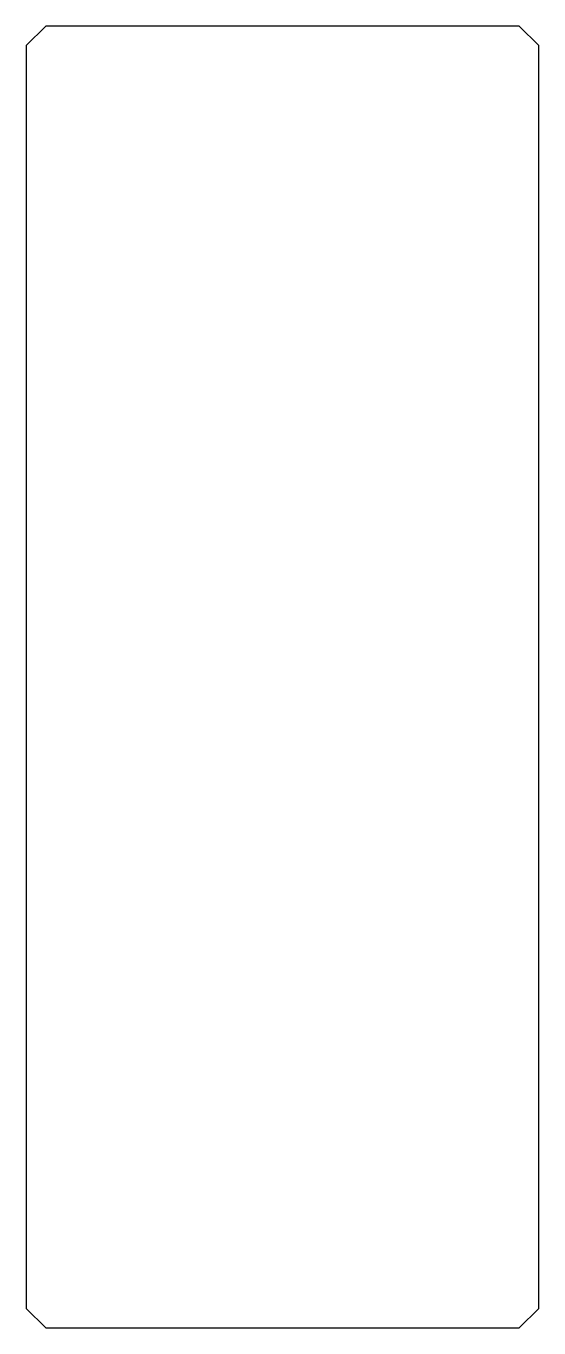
# Model space of a CAD drawing. Header units: millimetres. Extents: x -26 to 26, y -66 to 66.
import ezdxf

# ---------------------------------------------------------------- set-up
doc = ezdxf.new("R2010")
doc.units = ezdxf.units.MM

msp = doc.modelspace()

# ---------------------------------------------------------------- linework, layer by layer
msp.add_lwpolyline([(-24.1327, -66.3893), (24.1327, -66.3893), (26.1327, -64.3893), (26.1327, 64.3893), (24.1327, 66.3893), (-24.1327, 66.3893), (-26.1327, 64.3893), (-26.1327, -64.3893)], close=True)

doc.saveas('drawing.dxf')
